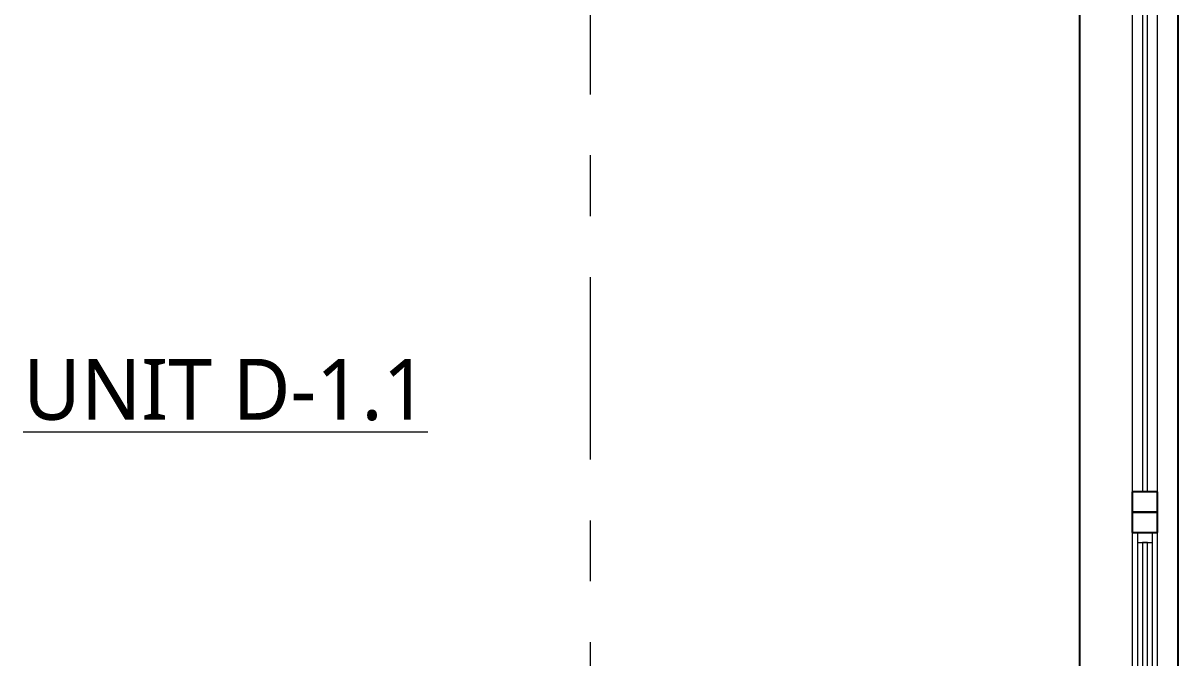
# Model space of a CAD drawing. Header units: inches. Extents: x 6 to 8416, y -388 to 6104.
# Drawn here: x 69.6 to 183.5, y 5634.4 to 5697 of the extents above; entities that cross this region are included whole.
import ezdxf

# ---------------------------------------------------------------- set-up
doc = ezdxf.new("R2010")
doc.units = ezdxf.units.IN
doc.header["$MEASUREMENT"] = 0
doc.linetypes.add('Center 3_8_', pattern=[36, 18, -6, 6, -6])
for name, color, linetype, lineweight in [('A-GLAZ', 151, 'Continuous', 25), ('A-GLAZ-SILL', 1, 'Continuous', 18), ('A-ROOM-IDEN', 2, 'Continuous', 35), ('A-WALL', 113, 'Continuous', 25), ('S-GRID', 1, 'Continuous', 13)]:
    doc.layers.add(name, color=color, linetype=linetype, lineweight=lineweight)
doc.styles.add('Open Sans_2', font='OpenSans-Regular.ttf', dxfattribs={"height": 6})

# ---------------------------------------------------------------- blocks, each defined once
blk = doc.blocks.new('1-2 WD Adaptive-Color Side Panel-TS - 4-0_x6_-6_-17821692-WALL SECTION - PARKING EAST')
at = {"layer": 'A-GLAZ', "lineweight": 13}
for p, q in [((23.19, 5445), (23.19, 5367)), ((32.88, 5367), (32.88, 5445)), ((28.38, 5443), (28.38, 5395)), ((30.88, 5395), (30.88, 5443)), ((28.38, 5391), (28.38, 5369)), ((30.88, 5369), (30.88, 5391))]:
    blk.add_line(p, q, dxfattribs=at)
at = {"layer": 'A-GLAZ', "color": 7}
for p, q in [((28.38, 5445), (28.38, 5443)), ((30.88, 5445), (29.94, 5445)), ((30.88, 5443), (30.88, 5445)), ((28.38, 5443), (30.88, 5443)), ((30.88, 5395), (28.38, 5395)), ((28.38, 5395), (28.38, 5393)), ((30.88, 5393), (30.88, 5395)), ((30.88, 5393), (28.38, 5393)), ((28.38, 5393), (28.38, 5391)), ((28.38, 5393), (30.88, 5393)), ((30.88, 5391), (30.88, 5393)), ((28.38, 5391), (30.88, 5391)), ((30.88, 5369), (28.38, 5369)), ((28.38, 5369), (28.38, 5367)), ((30.88, 5367), (30.88, 5369)), ((29.94, 5367), (30.88, 5367))]:
    blk.add_line(p, q, dxfattribs=at)
at = {"layer": 'A-GLAZ', "lineweight": 18}
for p, q in [((29.88, 5443), (29.38, 5443)), ((29.38, 5443), (29.38, 5395)), ((29.88, 5395), (29.88, 5443)), ((29.38, 5395), (29.88, 5395)), ((29.88, 5390), (29.38, 5390)), ((29.38, 5390), (29.38, 5370)), ((29.88, 5370), (29.88, 5390)), ((29.38, 5370), (29.88, 5370))]:
    blk.add_line(p, q, dxfattribs=at)
at = {"layer": 'A-GLAZ-SILL'}
for p, q in [((30.38, 5391), (28.88, 5391)), ((28.88, 5391), (28.88, 5390)), ((30.38, 5390), (30.38, 5391)), ((28.88, 5390), (30.38, 5390)), ((28.88, 5390), (28.88, 5370)), ((30.38, 5370), (30.38, 5390)), ((28.88, 5370), (28.88, 5369)), ((30.38, 5370), (28.88, 5370)), ((30.38, 5369), (30.38, 5370)), ((28.88, 5369), (30.38, 5369))]:
    blk.add_line(p, q, dxfattribs=at)

msp = doc.modelspace()

# ---------------------------------------------------------------- linework, layer by layer
at = {"layer": 'A-WALL'}
for p, q in [((173.80738982, 5622.75), (173.80738982, 5700.75)), ((183.49488982, 5700.75), (183.49488982, 5622.75))]:
    msp.add_line(p, q, dxfattribs=at)
at = {"layer": 'S-GRID', "linetype": 'Center 3_8_'}
msp.add_line((125.55738982, 4933.93567916), (125.55738982, 6085.98533367), dxfattribs=at)

# ---------------------------------------------------------------- block references
at = {"layer": 'A-GLAZ', "lineweight": 13}
msp.add_blockref('1-2 WD Adaptive-Color Side Panel-TS - 4-0_x6_-6_-17821692-WALL SECTION - PARKING EAST', (150.61816661, 255.75), dxfattribs=at)

# ---------------------------------------------------------------- texts
at = {"layer": 'A-ROOM-IDEN', "lineweight": 13, "insert": (69.58750538, 5663.85899268), "char_height": 6, "width": 51.207, "attachment_point": 1, "style": 'Open Sans_2'}
msp.add_mtext('\\LUNIT D-1.1', dxfattribs=at)

doc.saveas('drawing.dxf')
